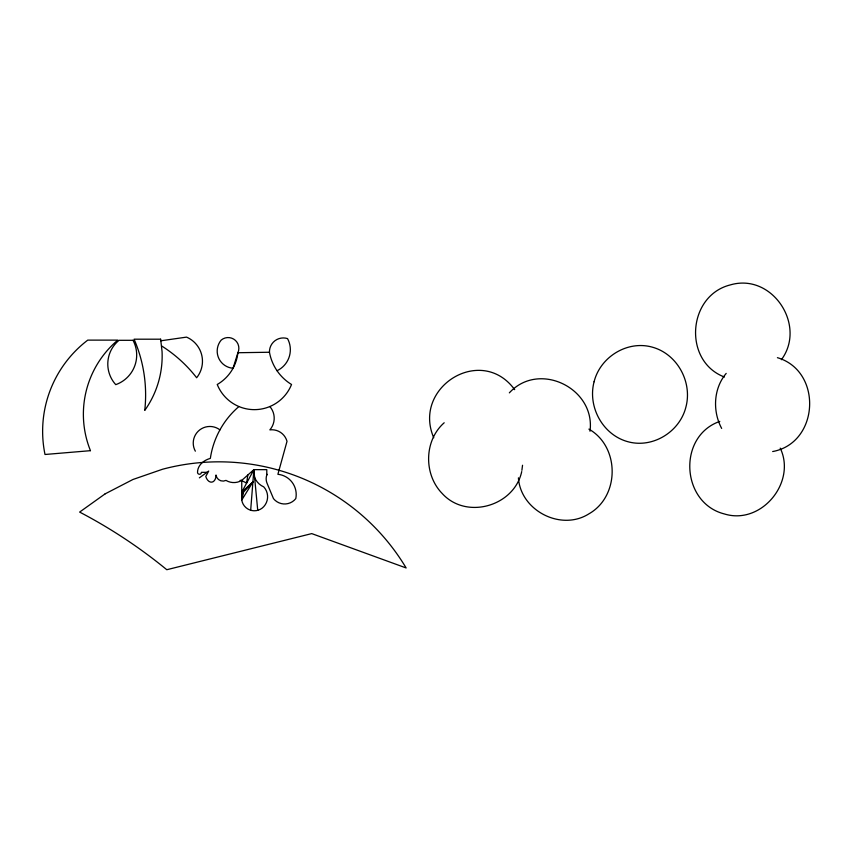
<?xml version="1.0" encoding="UTF-8"?>
<svg xmlns="http://www.w3.org/2000/svg" width="853" height="853" viewBox="0 0 853 853"><rect width="100%" height="100%" fill="white"/><g stroke="black" fill="none" stroke-linecap="round" stroke-linejoin="round"><path stroke-width="1.28" d="M250.675 510.243L253.874 469.651L266.786 469.651L266.786 475.014A11.643 11.643 0 0 0 267.064 483.299L273.482 498.621A14.277 14.277 0 0 0 295.788 498.621A20.333 20.333 0 0 0 277.897 474.3L287.013 441.321A15.717 15.717 0 0 0 269.847 429.88A17.796 17.796 0 0 0 269.847 406.54M521.887 470.323L522.537 465.258M589.999 431.234C595.714 388.446 539.021 360.446 509.348 392.849M247.807 475.025L246.645 483.065L241.25 480.399M266.786 475.014L267.064 474.3M521.727 471.581C514.21 506.277 466.303 520.095 442.217 493.514C423.546 474.449 423.994 440.511 444.189 422.768M241.751 495.817L243.489 492.16L241.751 500.05A12.763 12.763 0 0 0 263.748 506.661A14.618 14.618 0 0 0 263.748 486.871A17.049 17.049 0 0 1 254.674 477.563L253.874 475.014L253.874 469.651L241.751 480.399A15.343 15.343 0 0 1 225.981 480.399A6.973 6.973 0 0 1 216.001 475.014A7.997 5.267 80.8 0 1 211.875 482.137A7.997 5.267 80.8 0 1 205.776 476.507L208.718 471.048L199.367 477.851M257.734 510.329L253.874 469.651L241.751 492.16L252.904 481.998L241.751 500.05L241.751 480.399L240.066 480.399M726.191 373.411C713.407 388.52 712.447 411.253 721.659 428.419M781.391 359.71C806.895 325.366 772.114 272.48 730.189 284.945C687.305 295.767 682.954 361.384 724.464 377.026M241.751 494.047L252.904 481.998M719.804 421.393C677.314 436.192 680.907 502.971 724.389 513.954C761.249 525.352 796.691 482.34 780.218 448.134M160.886 340.784L186.551 337.116A26.272 26.272 0 0 1 196.648 377.751A136.533 136.533 0 0 0 162.433 346.467L161.612 345.955M772.669 451.546C819.349 442.984 822.846 371.076 777.414 357.674M269.463 352.246L237.902 352.726A10.737 10.737 0 0 0 221.204 340.08A17.188 17.188 0 0 0 233.04 368.261L237.902 352.726A41.925 41.925 0 0 1 217.238 384.49A40.006 40.006 0 0 0 291.534 384.49A47.619 47.619 0 0 1 269.463 352.246A13.851 13.851 0 0 1 287.536 338.598A23.298 23.298 0 0 1 277.033 370.735M206.959 472.327L201.393 472.327A1.93 1.93 0 0 1 199.463 474.257A1.93 1.93 0 0 1 197.533 472.327A19.438 14.821 0 0 1 210.35 458.392A84.319 84.319 0 0 1 238.925 406.54M588.89 429.112C619.907 446.673 619.907 496.286 588.89 513.858C560.986 531.536 520.511 510.552 518.411 477.819M514.668 389.65C481.273 343.962 411.978 387.315 433.75 437.749M195.348 451.184A16.612 16.612 0 0 1 219.935 429.88M594.093 381.739C587.461 406.636 602.613 434.763 627.701 441.662C652.598 448.689 679.745 431.906 685.908 407.062C692.551 382.176 677.399 354.038 652.3 347.15C627.413 340.112 600.267 356.906 594.093 381.739M105.122 493.866L79.638 512.077A509.891 509.891 0 0 1 166.793 569.719L311.74 533.605L406.135 567.959A218.187 218.187 0 0 0 162.528 469.246L132.94 479.493L105.122 493.866M90.461 450.672L45.006 454.489A114.622 114.622 0 0 1 87.752 340.123L117.789 340.123A97.093 97.093 0 0 0 90.461 450.672M160.652 339.195L134.081 339.195A140.318 140.318 0 0 1 144.754 410.4A93.851 93.851 0 0 0 162.059 351.596L160.652 339.195M133.025 340.304L119.025 340.304A30.676 30.676 0 0 0 115.752 384.65A31.422 31.422 0 0 0 133.025 340.304"/></g></svg>
